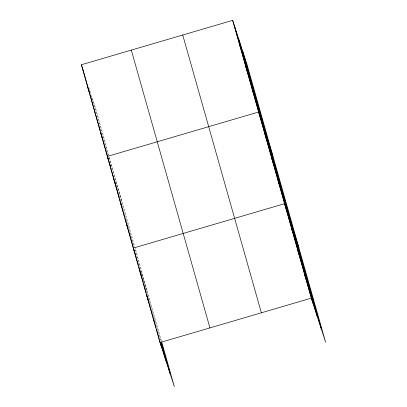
<?xml version="1.0" encoding="UTF-8"?>
<svg xmlns="http://www.w3.org/2000/svg" width="407" height="407" viewBox="0 0 407 407"><rect width="100%" height="100%" fill="white"/><g stroke="black" fill="none" stroke-linecap="round" stroke-linejoin="round"><path stroke-width="0.31" stroke-dasharray="2.04 1.53" d="M88.975 88.126L91.331 95.37M115.512 181.608L121.657 200.529M140.873 271.474L147.609 292.201M161.487 341.239L95.711 108.852L91.524 95.971L108.257 155.077M108.939 157.489L110.643 163.517M110.984 164.728L134.203 246.749M134.885 249.16L160.902 341.071M143.391 281.181L143.737 282.392M159.671 338.695L160.017 339.906"/><path stroke-width="0.61" d="M161.66 341.844L174.338 386.65L160.012 342.541L81.38 64.749L232.662 20.35L246.988 64.459L325.62 342.251L311.289 298.148L232.662 20.35M160.012 342.541L311.289 298.148M239.148 43.269L240.791 48.336M245.635 66.188L247.278 71.256M252.121 89.102L253.765 94.17M272.939 156.13L258.608 112.022L107.326 156.42L108.791 160.923M265.094 134.941L266.743 140.008M271.581 157.86L273.229 162.927M278.067 180.779L279.716 185.846M298.886 247.802L284.554 203.693L133.277 248.092L134.921 253.159L133.557 248.336M291.239 227.31L292.882 232.377M297.924 250.921L299.567 255.988M304.604 274.532L306.252 279.599M81.38 64.749L82.845 69.251M83.598 71.571L83.028 69.816L89.342 92.13L87.866 87.668M94.353 110.582L95.818 115.089M100.839 133.501L102.305 138.009M109.162 162.072L110.495 166.173M113.812 179.339L115.461 184.407M120.304 202.259L121.947 207.326L119.729 199.486M126.791 225.173L128.434 230.24M135.114 253.744L135.684 255.504M139.957 271.703L141.422 276.211L138.863 267.084M146.642 295.319L148.29 300.386L146.576 294.332M153.327 318.93L154.792 323.433M242.806 51.572L321.433 329.37M238.492 38.299L317.119 316.097M234.305 25.417L312.937 303.215M182.738 35.002L261.365 312.795M131.303 50.097L209.931 327.894M161.243 342.282L170.157 373.768M160.699 342.328L165.842 360.495M89.515 92.735L94.979 112.032M95.319 113.238L95.828 115.049M96.001 115.649L100.27 130.728M100.61 131.934L102.315 137.968M102.488 138.568L108.801 160.887M108.974 161.487L114.097 179.579M114.438 180.789L119.388 198.275M122.12 207.926L124.679 216.972M125.02 218.177L127.925 228.434M128.607 230.845L133.216 247.13M135.093 253.765L138.522 265.873M141.605 276.775L142.979 281.619M143.32 282.829L146.235 293.121M148.458 300.992L154.802 323.392M154.97 323.997L156.003 327.63M156.344 328.841L159.259 339.133M159.6 340.344L161.655 347.609"/></g></svg>
